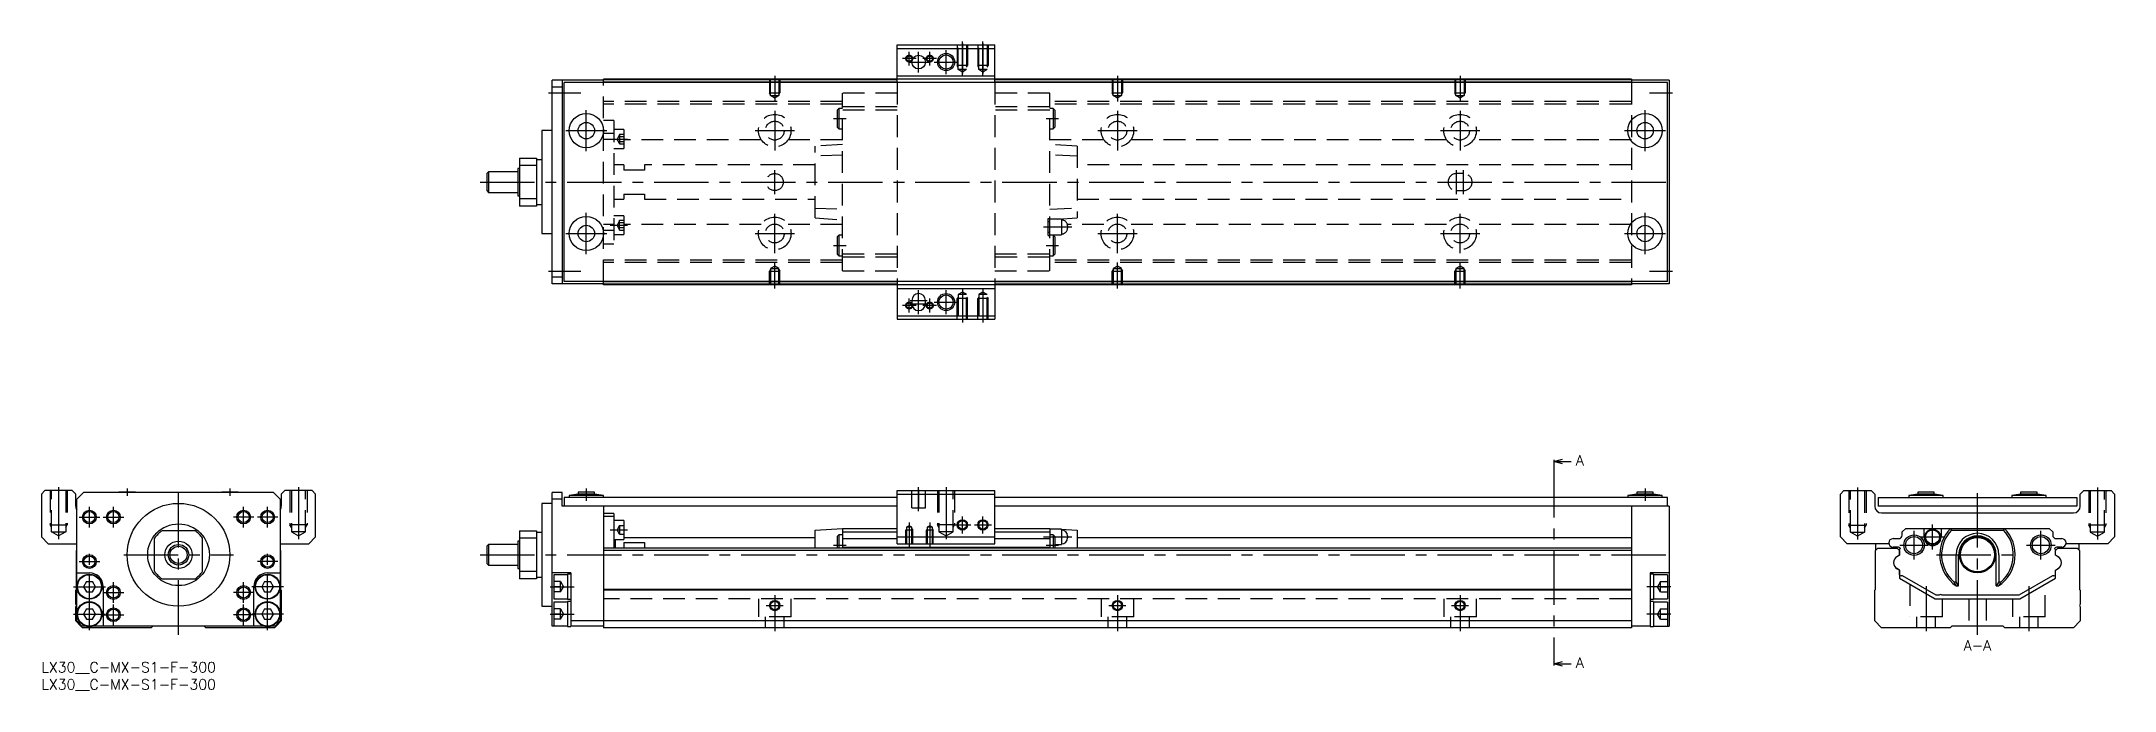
# Model space of a CAD drawing. Extents: x 0 to 605, y -8 to 181.
import ezdxf

# ---------------------------------------------------------------- set-up
doc = ezdxf.new("R2010")
doc.units = 0
doc.header["$LTSCALE"] = 0.5
doc.linetypes.add('CENTER', pattern=[50.8, 31.75, -6.35, 6.35, -6.35])
doc.linetypes.add('DASHED', pattern=[19.05, 12.7, -6.35])
for name, color, linetype in [('MSM_CENTER', 1, 'CENTER'), ('MSM_CONTINUOUS', 7, 'CONTINUOUS'), ('MSM_DASHED', 4, 'DASHED'), ('MSM_NARROW', 5, 'CONTINUOUS'), ('MSM_PART_NUMBER', 7, 'CONTINUOUS')]:
    doc.layers.add(name, color=color, linetype=linetype)
doc.styles.get("Standard").update_dxf_attribs({"font": 'txt.shx', "height": 3, "bigfont": 'bigfont.shx'})

# ---------------------------------------------------------------- blocks, each defined once
blk = doc.blocks.new('*U3')
at = {"layer": 'MSM_PART_NUMBER'}
blk.add_text('LX30__C-MX-S1-F-300', height=3, dxfattribs=at).set_placement((0, -3))
blk = doc.blocks.new('*U4')
at = {"layer": 'MSM_PART_NUMBER'}
blk.add_text('LX30__C-MX-S1-F-300', height=3, dxfattribs=at).set_placement((0, -8))

msp = doc.modelspace()

# ---------------------------------------------------------------- linework, layer by layer
at = {"layer": 'MSM_CENTER'}
for p, q in [((255.25, 176), (251.25, 176)), ((253.25, 174), (253.25, 178)), ((256, 172), (256, 178)), ((256, 172.9), (256, 177.1)), ((261.25, 176), (257.25, 176)), ((259.25, 174), (259.25, 178)), ((264, 171.5), (264, 178.5)), ((264, 172.37), (264, 177.62)), ((268.75, 171.09), (268.75, 181)), ((268.75, 180.4), (268.75, 171.69)), ((274.75, 171.09), (274.75, 181)), ((274.75, 180.4), (274.75, 171.69)), ((214, 171), (214, 163.49)), ((253, 175), (259, 175)), ((253.9, 175), (258.1, 175)), ((260.5, 175), (267.5, 175)), ((261.38, 175), (266.63, 175)), ((314, 171), (314, 163.49)), ((414, 171), (414, 163.49)), ((148, 166), (157.4, 166)), ((469.25, 166), (476, 166)), ((159, 149), (159, 161)), ((214, 160.75), (214, 149.25)), ((231.18, 158.5), (234.83, 158.5)), ((293.18, 158.5), (296.83, 158.5)), ((314, 160.75), (314, 149.25)), ((414, 160.75), (414, 149.25)), ((468, 149), (468, 161)), ((153, 155), (165, 155)), ((166, 152.55), (171, 152.55)), ((208.25, 155), (219.75, 155)), ((308.25, 155), (319.75, 155)), ((408.25, 155), (419.75, 155)), ((462, 155), (474, 155)), ((128, 140), (477, 140)), ((214, 136.5), (214, 143.5)), ((413, 136.5), (413, 143.5)), ((415, 136.5), (415, 143.5)), ((159, 119), (159, 131)), ((166, 127.44), (171, 127.44)), ((214, 119.25), (214, 130.75)), ((314, 119.25), (314, 130.75)), ((414, 119.25), (414, 130.75)), ((468, 119), (468, 131)), ((153, 125), (165, 125)), ((208.25, 125), (219.75, 125)), ((231.18, 121.5), (234.83, 121.5)), ((292.47, 126.9), (300.74, 126.9)), ((293.18, 121.5), (296.83, 121.5)), ((308.25, 125), (319.75, 125)), ((408.25, 125), (419.75, 125)), ((462, 125), (474, 125)), ((214, 109), (214, 116.51)), ((314, 109), (314, 116.51)), ((414, 109), (414, 116.51)), ((148, 114), (157.4, 114)), ((268.75, 108.91), (268.75, 99)), ((274.75, 108.91), (274.75, 99)), ((469.25, 114), (476, 114)), ((255.25, 104), (251.25, 104)), ((253.25, 102), (253.25, 106)), ((253.5, 105.5), (258.5, 105.5)), ((253.5, 104.5), (258.5, 104.5)), ((253.9, 105.5), (258.1, 105.5)), ((253.9, 104.5), (258.1, 104.5)), ((256, 101.5), (256, 108.5)), ((256, 102.4), (256, 107.6)), ((261.25, 104), (257.25, 104)), ((259.25, 102), (259.25, 106)), ((260.5, 105), (267.5, 105)), ((261.38, 105), (266.63, 105)), ((264, 101.5), (264, 108.5)), ((264, 102.37), (264, 107.62)), ((268.75, 108.31), (268.75, 99.6)), ((274.75, 108.31), (274.75, 99.6)), ((441.37, 58), (441.37, 0)), ((5, 51), (5, 35.81)), ((25, 50.6), (25, 48.5)), ((40, 8), (40, 51.5)), ((55, 50.6), (55, 48.5)), ((75, 51), (75, 35.81)), ((159, 50.6), (159, 47)), ((256, 44), (256, 51)), ((256, 50.25), (256, 44.75)), ((264, 51), (264, 35.81)), ((264, 50.66), (264, 36.15)), ((468, 50.6), (468, 47)), ((530, 50.93), (530, 35.74)), ((565, 8), (565, 51.5)), ((600, 50.93), (600, 35.74)), ((14, 39.3), (14, 45.3)), ((21, 39.3), (21, 45.3)), ((59, 39.3), (59, 45.3)), ((66, 39.3), (66, 45.3)), ((268.75, 37.5), (268.75, 42.5)), ((274.75, 37.5), (274.75, 42.5)), ((11, 42.3), (17, 42.3)), ((18, 42.3), (24, 42.3)), ((62, 42.3), (56, 42.3)), ((69, 42.3), (63, 42.3)), ((166, 38.55), (171, 38.55)), ((253.25, 40.76), (253.25, 33.5)), ((259.25, 40.76), (259.25, 33.5)), ((266.25, 40), (271.25, 40)), ((272.25, 40), (277.25, 40)), ((292.47, 36.5), (300.74, 36.5)), ((546.5, 29.95), (546.5, 38.25)), ((548.28, 36.5), (555.52, 36.5)), ((551.9, 32.88), (551.9, 40.12)), ((583.5, 29.95), (583.5, 38.25)), ((14, 9.35), (14, 32.3)), ((24, 31.3), (56, 31.3)), ((66, 9.35), (66, 32.3)), ((128, 31.3), (477, 31.3)), ((231.18, 34.1), (234.83, 34.1)), ((293.18, 34.1), (296.83, 34.1)), ((542.35, 34.1), (550.65, 34.1)), ((553, 31.3), (577, 31.3)), ((579.35, 34.1), (587.65, 34.1)), ((11, 29.3), (17, 29.3)), ((69, 29.3), (63, 29.3)), ((9.35, 22), (18.65, 22)), ((18, 20.3), (24, 20.3)), ((21, 17.3), (21, 23.3)), ((62, 20.3), (56, 20.3)), ((59, 17.3), (59, 23.3)), ((70.65, 22), (61.35, 22)), ((148.5, 22), (155.5, 22)), ((214, 19.5), (214, 9)), ((314, 19.5), (314, 9)), ((414, 19.5), (414, 9)), ((475.5, 22), (468.5, 22)), ((550, 22.18), (550, 9)), ((580, 22.18), (580, 9)), ((9.35, 14), (18.65, 14)), ((18, 13.8), (24, 13.8)), ((21, 10.8), (21, 16.8)), ((62, 13.8), (56, 13.8)), ((59, 10.8), (59, 16.8)), ((70.65, 14), (61.35, 14)), ((148.5, 14), (155.5, 14)), ((211.5, 16.5), (216.5, 16.5)), ((311.5, 16.5), (316.5, 16.5)), ((411.5, 16.5), (416.5, 16.5)), ((475.5, 14), (468.5, 14))]:
    msp.add_line(p, q, dxfattribs=at)
at = {"layer": 'MSM_CONTINUOUS'}
for p, q in [((249.75, 169), (249.75, 180)), ((249.75, 180), (278.25, 180)), ((249.75, 179), (278.25, 179)), ((278.25, 169), (278.25, 180)), ((164, 169.7), (149, 169.7)), ((149, 110.3), (149, 169.7)), ((152, 169.7), (152, 110.3)), ((464, 170), (164, 170)), ((164, 169), (164, 170)), ((249.75, 169.8), (164, 169.8)), ((249.75, 171), (278.25, 171)), ((464, 169.8), (278.25, 169.8)), ((464, 170), (464, 169)), ((475, 169.7), (464, 169.7)), ((475, 169.7), (475, 110.3)), ((152, 167.7), (149, 167.7)), ((152.5, 111), (152.5, 169)), ((474.5, 169), (152.5, 169)), ((249.75, 169.1), (164, 169.1)), ((464, 169.1), (278.25, 169.1)), ((474.5, 111), (474.5, 169)), ((146, 155), (146, 125)), ((149, 155), (146, 155)), ((139.5, 147), (144.5, 147)), ((139.5, 147), (139.5, 133)), ((144.5, 147), (144.5, 133)), ((146, 146.5), (144.5, 146.5)), ((130.5, 143), (130, 142.5)), ((130, 142.5), (130, 137.5)), ((130.5, 143), (130.5, 137)), ((139, 143), (130.5, 143)), ((139, 144), (139, 136)), ((139.5, 144), (139, 144)), ((144.5, 144.82), (139.5, 144.82)), ((130, 137.5), (130.5, 137)), ((130.5, 137), (139, 137)), ((139, 136), (139.5, 136)), ((139.5, 135.18), (144.5, 135.18)), ((144.5, 133.5), (146, 133.5)), ((144.5, 133), (139.5, 133)), ((146, 125), (149, 125)), ((152, 112.3), (149, 112.3)), ((164, 110.3), (149, 110.3)), ((474.5, 111), (152.5, 111)), ((164, 110), (164, 111)), ((249.75, 110.9), (164, 110.9)), ((249.75, 110.2), (164, 110.2)), ((464, 110), (164, 110)), ((249.75, 111), (249.75, 100)), ((249.75, 109), (278.25, 109)), ((278.25, 111), (278.25, 100)), ((464, 110.9), (278.25, 110.9)), ((464, 110.2), (278.25, 110.2)), ((464, 111), (464, 110)), ((475, 110.3), (464, 110.3)), ((254, 105.5), (254, 104.5)), ((258, 104.5), (258, 105.5)), ((249.75, 101), (278.25, 101)), ((249.75, 100), (278.25, 100)), ((441.37, 58.5), (443.87, 59.17)), ((441.37, 59), (441.37, 58)), ((443.87, 57.83), (441.37, 58.5)), ((441.37, 58.5), (446.38, 58.5)), ((1, 50), (0, 49)), ((0, 49), (0, 36.5)), ((9, 50), (1, 50)), ((10, 49), (9, 50)), ((10, 45.5), (10, 49)), ((12.3, 49.5), (10.3, 47.5)), ((67.7, 49.5), (12.3, 49.5)), ((22.6, 49.6), (22.6, 49.5)), ((27.4, 49.6), (22.6, 49.6)), ((27.4, 49.5), (27.4, 49.6)), ((52.6, 49.6), (52.6, 49.5)), ((57.4, 49.6), (52.6, 49.6)), ((57.4, 49.5), (57.4, 49.6)), ((69.7, 47.5), (67.7, 49.5)), ((71, 50), (70, 49)), ((70, 49), (70, 45.5)), ((79, 50), (71, 50)), ((80, 49), (79, 50)), ((80, 36.5), (80, 49)), ((149, 10.5), (149, 49.5)), ((152, 49.5), (149, 49.5)), ((152, 45.5), (152, 49.5)), ((156.6, 49), (154, 48.6)), ((154, 48.6), (154, 48)), ((164, 48.6), (154, 48.6)), ((156.6, 49.6), (156.6, 49)), ((161.4, 49.6), (156.6, 49.6)), ((161.4, 49), (156.6, 49)), ((161.4, 49), (161.4, 49.6)), ((164, 48.6), (161.4, 49)), ((164, 48), (164, 48.6)), ((249.75, 50), (278.25, 50)), ((249.75, 34.5), (249.75, 50)), ((249.75, 49), (278.25, 49)), ((278.25, 34.5), (278.25, 50)), ((465.6, 49), (463, 48.6)), ((463, 48.6), (463, 48)), ((473, 48.6), (463, 48.6)), ((465.6, 49.6), (465.6, 49)), ((470.4, 49.6), (465.6, 49.6)), ((470.4, 49), (465.6, 49)), ((470.4, 49), (470.4, 49.6)), ((473, 48.6), (470.4, 49)), ((473, 48), (473, 48.6)), ((525, 49), (526, 50)), ((525, 36.5), (525, 49)), ((526, 50), (534, 50)), ((534, 50), (535, 49)), ((535, 49), (535, 45.5)), ((547.6, 49), (545, 48.6)), ((545, 48.6), (545, 48)), ((555, 48.6), (545, 48.6)), ((552.4, 49.6), (547.6, 49.6)), ((547.6, 49.6), (547.6, 49)), ((552.4, 49), (547.6, 49)), ((552.4, 49), (552.4, 49.6)), ((555, 48.6), (552.4, 49)), ((555, 48), (555, 48.6)), ((577.6, 49), (575, 48.6)), ((585, 48.6), (575, 48.6)), ((575, 48.6), (575, 48)), ((582.4, 49.6), (577.6, 49.6)), ((577.6, 49.6), (577.6, 49)), ((582.4, 49), (577.6, 49)), ((582.4, 49), (582.4, 49.6)), ((585, 48.6), (582.4, 49)), ((585, 48), (585, 48.6)), ((595, 49), (596, 50)), ((595, 45.5), (595, 49)), ((596, 50), (604, 50)), ((604, 50), (605, 49)), ((605, 49), (605, 36.5)), ((10.3, 12), (10.3, 47.5)), ((69.7, 47.5), (69.7, 12)), ((149, 46.3), (146, 46.3)), ((146, 46.3), (146, 16.3)), ((152, 47.5), (149, 47.5)), ((249.75, 45.5), (152, 45.5)), ((152.5, 48), (152.5, 45.5)), ((249.75, 48), (152.5, 48)), ((164, 45.5), (164, 10)), ((167, 43.3), (164, 43.3)), ((167, 42.45), (164, 42.45)), ((167, 43.3), (167, 33.2)), ((474.5, 48), (278.25, 48)), ((475, 45.5), (278.25, 45.5)), ((464, 45.5), (464, 10)), ((474.5, 45.5), (474.5, 48)), ((475, 45.5), (475, 10.5)), ((536, 48), (594, 48)), ((536, 48), (536, 45.5)), ((594, 45.5), (536, 45.5)), ((537, 43.5), (593, 43.5)), ((594, 48), (594, 45.5)), ((0, 36.5), (2, 34.5)), ((44.82, 38.3), (35.18, 38.3)), ((78, 34.5), (80, 36.5)), ((139.5, 38.3), (144.5, 38.3)), ((139.5, 38.3), (139.5, 24.3)), ((144.5, 38.3), (144.5, 24.3)), ((146, 37.8), (144.5, 37.8)), ((170, 41.3), (167, 41.3)), ((170, 41.3), (170, 35.8)), ((170, 36.3), (225.75, 36.3)), ((225.75, 38.5), (233.75, 39)), ((225.75, 33.2), (225.75, 38.5)), ((232.75, 37.1), (232.25, 36.6)), ((232.25, 36.6), (232.25, 33.2)), ((233.75, 37.1), (232.75, 37.1)), ((232.75, 37.1), (232.75, 33.2)), ((233.75, 39), (249.75, 39)), ((233.75, 39), (233.75, 33.2)), ((233.75, 38), (249.75, 38)), ((249.75, 36.5), (278.25, 36.5)), ((278.25, 39), (294.25, 39)), ((278.25, 38), (294.25, 38)), ((294.25, 39), (302.25, 38.5)), ((294.25, 39), (294.25, 33.2)), ((297.7, 38.75), (294.25, 38.75)), ((295.25, 37.1), (294.25, 37.1)), ((295.75, 36.6), (295.25, 37.1)), ((295.25, 37.1), (295.25, 33.2)), ((295.75, 36.6), (295.75, 33.2)), ((297.7, 38.75), (297.7, 34.25)), ((299.45, 36.8), (299.45, 36.2)), ((302.25, 38.5), (302.25, 33.2)), ((302.25, 36.3), (464, 36.3)), ((527, 34.5), (525, 36.5)), ((543.05, 38), (544.05, 39)), ((543.05, 37), (543.05, 38)), ((544.05, 39), (585.95, 39)), ((549.4, 36.5), (549.4, 39)), ((554.4, 39), (554.4, 36.5)), ((557.14, 39), (557.4, 38.5)), ((557.4, 38.5), (572.6, 38.5)), ((572.6, 38.5), (572.86, 39)), ((585.95, 39), (586.95, 38)), ((586.95, 38), (586.95, 37)), ((605, 36.5), (603, 34.5)), ((2, 34.5), (10.3, 34.5)), ((10.2, 32.5), (10.3, 32.6)), ((10.2, 21.2), (10.2, 32.5)), ((33, 26.48), (33, 36.12)), ((47, 26.48), (47, 36.12)), ((69.7, 34.5), (78, 34.5)), ((69.7, 32.6), (69.8, 32.5)), ((69.8, 32.5), (69.8, 21.2)), ((130.5, 34.3), (130, 33.8)), ((130, 33.8), (130, 28.8)), ((139, 34.3), (130.5, 34.3)), ((130.5, 34.3), (130.5, 28.3)), ((139.5, 35.3), (139, 35.3)), ((139, 35.3), (139, 27.3)), ((144.5, 36.12), (139.5, 36.12)), ((464, 33.2), (164, 33.2)), ((464, 32.5), (164, 32.5)), ((167, 35.8), (170, 35.8)), ((167.5, 33.2), (167.5, 35.8)), ((170, 34.87), (176, 34.87)), ((170, 34.87), (170, 33.2)), ((176, 34.87), (176, 33.2)), ((233.75, 36), (249.75, 36)), ((233.75, 33.5), (294.25, 33.5)), ((249.75, 34.5), (278.25, 34.5)), ((278.25, 36), (294.25, 36)), ((295.75, 34.25), (297.7, 34.25)), ((539.13, 34.5), (527, 34.5)), ((535.2, 32.5), (535.9, 33.2)), ((535.2, 21.2), (535.2, 32.5)), ((535.3, 32.6), (535.3, 34.5)), ((535.9, 33.2), (541.55, 33.2)), ((540.35, 36), (542.05, 36)), ((541.75, 33.5), (540.35, 33.5)), ((542.25, 31.15), (541.5, 30.72)), ((541.55, 33.2), (542.25, 32.5)), ((541.55, 33.2), (542.25, 32.5)), ((541.6, 30.78), (542.25, 31.15)), ((542.2, 32.55), (542.2, 32.7)), ((542.25, 32.5), (542.2, 32.55)), ((542.25, 31.15), (542.25, 32.5)), ((542.25, 32.5), (542.25, 31.15)), ((558.74, 23.45), (558.74, 31.3)), ((559.5, 22.2), (559.5, 31.3)), ((570.5, 22.2), (570.5, 31.3)), ((571.26, 31.3), (571.26, 23.45)), ((587.75, 32.5), (588.45, 33.2)), ((587.75, 32.5), (588.45, 33.2)), ((587.75, 31.15), (587.75, 32.5)), ((588.4, 30.78), (587.75, 31.15)), ((587.8, 32.7), (587.8, 32.55)), ((587.95, 36), (589.65, 36)), ((589.65, 33.5), (588.25, 33.5)), ((588.4, 30.78), (588.49, 30.73)), ((588.45, 33.2), (594.1, 33.2)), ((603, 34.5), (590.87, 34.5)), ((594.1, 33.2), (594.8, 32.5)), ((594.7, 32.6), (594.7, 34.5)), ((594.8, 32.5), (594.8, 21.2)), ((10.3, 26), (14, 26)), ((35.18, 24.3), (44.82, 24.3)), ((66, 26), (69.7, 26)), ((130, 28.8), (130.5, 28.3)), ((130.5, 28.3), (139, 28.3)), ((139, 27.3), (139.5, 27.3)), ((139.5, 26.48), (144.5, 26.48)), ((144.5, 24.3), (139.5, 24.3)), ((144.5, 24.8), (146, 24.8)), ((154.5, 26), (149, 26)), ((153.5, 25.5), (149.5, 25.5)), ((149.5, 25.5), (149.5, 18.5)), ((154.5, 25.65), (153.5, 25.65)), ((153.5, 25.65), (153.5, 18.35)), ((154.5, 26), (154.5, 10.35)), ((475, 26), (469.5, 26)), ((469.5, 26), (469.5, 10.35)), ((470.5, 25.65), (469.5, 25.65)), ((470.5, 25.65), (470.5, 18.35)), ((474.5, 25.5), (470.5, 25.5)), ((474.5, 25.5), (474.5, 18.5)), ((542.25, 26.85), (541.5, 27.28)), ((541.6, 27.22), (542.25, 26.85)), ((542.25, 25.45), (542.25, 26.85)), ((542.25, 26.85), (542.25, 24.5)), ((542.25, 24.5), (552.64, 18.5)), ((543.1, 25.16), (542.7, 25.16)), ((552.91, 19.5), (543.1, 25.16)), ((586.9, 25.16), (577.09, 19.5)), ((577.36, 18.5), (587.75, 24.5)), ((587.3, 25.16), (586.9, 25.16)), ((587.75, 26.85), (588.5, 27.28)), ((587.75, 24.5), (587.75, 26.85)), ((10, 21), (10.2, 21.2)), ((10, 16.9), (10, 21)), ((13.13, 23.5), (12.27, 22)), ((12.27, 22), (13.13, 20.5)), ((13.13, 23.5), (14.87, 23.5)), ((13.13, 20.5), (14.87, 20.5)), ((15.73, 22), (14.87, 23.5)), ((14.87, 20.5), (15.73, 22)), ((18, 22), (18, 10.5)), ((62, 10.5), (62, 22)), ((65.13, 23.5), (64.27, 22)), ((64.27, 22), (65.13, 20.5)), ((65.13, 23.5), (66.87, 23.5)), ((65.13, 20.5), (66.87, 20.5)), ((67.73, 22), (66.87, 23.5)), ((66.87, 20.5), (67.73, 22)), ((69.8, 21.2), (70, 21)), ((70, 21), (70, 12)), ((149.5, 18.5), (153.5, 18.5)), ((153.5, 18.35), (154.5, 18.35)), ((464, 21.2), (164, 21.2)), ((464, 21), (164, 21)), ((469.5, 18.35), (470.5, 18.35)), ((470.5, 18.5), (474.5, 18.5)), ((535, 21), (535.2, 21.2)), ((535, 12), (535, 21)), ((552.64, 18.5), (577.36, 18.5)), ((553.85, 19.5), (552.91, 19.5)), ((577.09, 19.5), (554.65, 19.5)), ((558.07, 23.45), (558.74, 23.45)), ((559.5, 22.2), (558.74, 23.45)), ((558.82, 22.2), (559.5, 22.2)), ((571.26, 23.45), (570.5, 22.2)), ((570.5, 22.2), (571.18, 22.2)), ((571.26, 23.45), (571.93, 23.45)), ((594.8, 21.2), (595, 21)), ((595, 21), (595, 16.9)), ((10, 12), (10, 16.1)), ((13.13, 15.5), (12.27, 14)), ((12.27, 14), (13.13, 12.5)), ((13.13, 15.5), (14.87, 15.5)), ((13.13, 12.5), (14.87, 12.5)), ((15.73, 14), (14.87, 15.5)), ((14.87, 12.5), (15.73, 14)), ((65.13, 15.5), (64.27, 14)), ((64.27, 14), (65.13, 12.5)), ((65.13, 15.5), (66.87, 15.5)), ((65.13, 12.5), (66.87, 12.5)), ((67.73, 14), (66.87, 15.5)), ((66.87, 12.5), (67.73, 14)), ((146, 16.3), (149, 16.3)), ((153.5, 17.5), (149.5, 17.5)), ((149.5, 17.5), (149.5, 10.5)), ((154.5, 17.65), (153.5, 17.65)), ((153.5, 17.65), (153.5, 10.35)), ((470.5, 17.65), (469.5, 17.65)), ((470.5, 17.65), (470.5, 10.35)), ((474.5, 17.5), (470.5, 17.5)), ((474.5, 17.5), (474.5, 10.5)), ((595, 16.1), (595, 12)), ((12, 10), (10, 12)), ((11.8, 10.5), (10.3, 12)), ((12.96, 10.5), (11.8, 10.5)), ((32, 10), (12, 10)), ((64.96, 10.5), (15.04, 10.5)), ((32.5, 10.5), (32, 10)), ((48, 10), (47.5, 10.5)), ((68, 10), (48, 10)), ((68.2, 10.5), (67.04, 10.5)), ((70, 12), (68, 10)), ((69.7, 12), (68.2, 10.5)), ((153.5, 10.5), (149, 10.5)), ((153.5, 10.35), (154.5, 10.35)), ((464, 12), (154.5, 12)), ((164, 10.5), (154.5, 10.5)), ((464, 10), (164, 10)), ((469.5, 10.5), (464, 10.5)), ((469.5, 10.35), (470.5, 10.35)), ((470.5, 10.5), (475, 10.5)), ((537, 10), (535, 12)), ((557, 10), (537, 10)), ((557.5, 10.5), (557, 10)), ((572.5, 10.5), (557.5, 10.5)), ((573, 10), (572.5, 10.5)), ((593, 10), (573, 10)), ((595, 12), (593, 10)), ((441.37, -0.5), (443.87, 0.17)), ((441.37, 0), (441.37, -1)), ((443.87, -1.17), (441.37, -0.5)), ((441.37, -0.5), (446.38, -0.5))]:
    msp.add_line(p, q, dxfattribs=at)
for centre, radius in [((256, 175), 2), ((264, 175), 2.07), ((159, 155), 5), ((159, 155), 2.4), ((468, 155), 5), ((468, 155), 2.4), ((159, 125), 5), ((159, 125), 2.4), ((468, 125), 5), ((468, 125), 2.4), ((264, 105), 2.07), ((14, 42.3), 1.62), ((21, 42.3), 1.62), ((40, 31.3), 15), ((59, 42.3), 1.62), ((66, 42.3), 1.62), ((40, 31.3), 9), ((268.75, 40), 1.23), ((274.75, 40), 1.23), ((546.5, 34.1), 3), ((546.5, 34.1), 2.5), ((551.9, 36.5), 2.25), ((551.9, 36.5), 2.05), ((565, 31.3), 5.3), ((565, 31.3), 5), ((583.5, 34.1), 3), ((583.5, 34.1), 2.5), ((14, 29.3), 1.62), ((40, 31.3), 4), ((40, 31.3), 3), ((40, 31.3), 2.5), ((66, 29.3), 1.62), ((14, 22), 3.65), ((14, 22), 3.5), ((66, 22), 3.65), ((66, 22), 3.5), ((21, 20.3), 1.62), ((59, 20.3), 1.62), ((14, 14), 3.65), ((14, 14), 3.5), ((21, 13.8), 1.62), ((59, 13.8), 1.62), ((66, 14), 3.65), ((66, 14), 3.5), ((214, 16.5), 1.23), ((314, 16.5), 1.23), ((414, 16.5), 1.23)]:
    msp.add_circle(centre, radius, dxfattribs=at)
for centre, radius, start, end in [((256, 105.5), 2, 0, 180), ((256, 104.5), 2, 180, 0), ((12, 45.5), 2, 180, 211.78833), ((68, 45.5), 2, 328.21167, 0), ((537, 45.5), 2, 180, 270), ((593, 45.5), 2, 270, 0), ((40, 31.3), 8.5, 124.56032, 145.43968), ((40, 31.3), 8.5, 34.56032, 55.43968), ((297.7, 36.8), 1.75, 0, 90), ((542.05, 37), 1, 270, 0), ((551.9, 36.5), 2.5, 180, 0), ((565, 31.3), 11, 135.573, 235.81959), ((565, 31.3), 10.47, 136.57129, 228.55525), ((565, 31.3), 6.26, 0, 180), ((565, 31.3), 5.5, 0, 180), ((565, 31.3), 11, 304.18041, 44.427), ((565, 31.3), 10.47, 311.44475, 43.42871), ((587.95, 37), 1, 180, 270), ((297.7, 36.2), 1.75, 270, 0), ((540.35, 34.75), 1.25, 90, 270), ((542.65, 28.85), 2.2, 121.45533, 176.01903), ((542.65, 28.85), 2.2, 121.38869, 134.53306), ((541.75, 32.5), 1, 41.23398, 90), ((542.7, 32.7), 0.5, 113.32535, 180), ((588.25, 32.5), 1, 90, 138.76602), ((587.3, 32.7), 0.5, 0, 66.67465), ((587.35, 28.85), 2.2, 3.98097, 61.45517), ((589.65, 34.75), 1.25, 270, 90), ((14, 22), 4, 0, 90), ((40, 31.3), 8.5, 214.56032, 235.43968), ((40, 31.3), 8.5, 304.56032, 325.43968), ((66, 22), 4, 90, 180), ((542.65, 29.15), 2.2, 183.98097, 238.54467), ((542.65, 29.15), 2.2, 183.98097, 241.45517), ((542.7, 25.66), 0.5, 205.84193, 270), ((587.3, 25.66), 0.5, 270, 334.15807), ((587.35, 29.15), 2.2, 301.45533, 356.01903), ((554.25, 19.2), 0.5, 36.8699, 143.1301), ((566, 27.35), 8.83, 206.14749, 215.62533), ((564, 27.35), 8.84, 324.37545, 333.85173), ((9.7, 16.5), 0.5, 306.8699, 53.1301), ((595.3, 16.5), 0.5, 126.8699, 233.1301), ((12.3, 12.5), 2, 216.8699, 233.1301), ((67.7, 12.5), 2, 306.8699, 323.1301)]:
    msp.add_arc(centre, radius, start, end, dxfattribs=at)
at = {"layer": 'MSM_DASHED'}
for p, q in [((267.25, 180), (267.25, 174)), ((267.52, 172.8), (267.52, 180)), ((269.98, 180), (269.98, 172.8)), ((270.25, 180), (270.25, 174)), ((273.25, 180), (273.25, 174)), ((273.52, 172.8), (273.52, 180)), ((275.98, 180), (275.98, 172.8)), ((276.25, 180), (276.25, 174)), ((212.5, 170), (212.5, 166)), ((212.77, 165.2), (212.77, 170)), ((215.23, 170), (215.23, 165.2)), ((215.5, 170), (215.5, 166)), ((270.25, 174), (267.25, 174)), ((267.52, 173.53), (267.25, 174)), ((269.98, 172.8), (267.52, 172.8)), ((268.75, 172.09), (267.52, 172.8)), ((269.98, 172.8), (268.75, 172.09)), ((269.98, 173.53), (270.25, 174)), ((276.25, 174), (273.25, 174)), ((273.52, 173.53), (273.25, 174)), ((275.98, 172.8), (273.52, 172.8)), ((274.75, 172.09), (273.52, 172.8)), ((275.98, 172.8), (274.75, 172.09)), ((275.98, 173.53), (276.25, 174)), ((312.5, 170), (312.5, 166)), ((312.77, 165.2), (312.77, 170)), ((315.23, 170), (315.23, 165.2)), ((315.5, 170), (315.5, 166)), ((412.5, 170), (412.5, 166)), ((412.77, 165.2), (412.77, 170)), ((415.23, 170), (415.23, 165.2)), ((415.5, 170), (415.5, 166)), ((164, 111), (164, 169)), ((233.75, 163.45), (164, 163.45)), ((212.77, 165.53), (212.5, 166)), ((212.5, 166), (215.5, 166)), ((212.77, 165.2), (215.23, 165.2)), ((214, 164.49), (212.77, 165.2)), ((215.23, 165.2), (214, 164.49)), ((215.23, 165.53), (215.5, 166)), ((249.75, 165.9), (233.75, 165.9)), ((233.75, 114.1), (233.75, 165.9)), ((249.75, 169), (249.75, 111)), ((278.25, 169), (278.25, 111)), ((294.25, 165.9), (278.25, 165.9)), ((294.25, 114.1), (294.25, 165.9)), ((464, 163.45), (294.25, 163.45)), ((312.77, 165.53), (312.5, 166)), ((312.5, 166), (315.5, 166)), ((312.77, 165.2), (315.23, 165.2)), ((314, 164.49), (312.77, 165.2)), ((315.23, 165.2), (314, 164.49)), ((315.23, 165.53), (315.5, 166)), ((412.77, 165.53), (412.5, 166)), ((412.5, 166), (415.5, 166)), ((412.77, 165.2), (415.23, 165.2)), ((414, 164.49), (412.77, 165.2)), ((415.23, 165.2), (414, 164.49)), ((415.23, 165.53), (415.5, 166)), ((464, 169), (464, 111)), ((233.75, 162.75), (164, 162.75)), ((167, 158), (164, 158)), ((167, 158), (167, 122)), ((232.75, 161.5), (232.25, 161)), ((232.25, 161), (232.25, 156)), ((233.75, 161.5), (232.75, 161.5)), ((232.75, 161.5), (232.75, 155.5)), ((249.75, 161.95), (233.75, 161.95)), ((249.75, 160.95), (233.75, 160.95)), ((294.25, 161.95), (278.25, 161.95)), ((294.25, 160.95), (278.25, 160.95)), ((464, 162.75), (294.25, 162.75)), ((295.25, 161.5), (294.25, 161.5)), ((295.75, 161), (295.25, 161.5)), ((295.25, 161.5), (295.25, 155.5)), ((295.75, 161), (295.75, 156)), ((167, 154.13), (164, 154.13)), ((167, 152.38), (164, 152.38)), ((170, 155.3), (167, 155.3)), ((168.7, 153.8), (167.98, 152.55)), ((168.7, 151.3), (167.98, 152.55)), ((168.7, 154), (170, 154)), ((168.7, 154), (168.7, 151.11)), ((168.7, 153.28), (170, 153.28)), ((168.7, 151.83), (170, 151.83)), ((170, 155.3), (170, 149.8)), ((210.05, 152.36), (170, 152.36)), ((233.75, 152.36), (217.95, 152.36)), ((232.25, 156), (232.75, 155.5)), ((232.75, 155.5), (233.75, 155.5)), ((294.25, 155.5), (295.25, 155.5)), ((310.05, 152.36), (294.25, 152.36)), ((295.25, 155.5), (295.75, 156)), ((410.05, 152.36), (317.95, 152.36)), ((464, 152.36), (417.95, 152.36)), ((167, 149.8), (170, 149.8)), ((168.7, 151.11), (170, 151.11)), ((233.75, 151), (225.75, 150.47)), ((225.75, 129.53), (225.75, 150.47)), ((233.75, 147.86), (225.75, 147.6)), ((302.25, 150.47), (294.25, 151)), ((302.25, 147.6), (294.25, 147.86)), ((302.25, 150.47), (302.25, 129.53)), ((170, 145), (167, 145)), ((170, 145), (170, 143.5)), ((176, 143.5), (170, 143.5)), ((176, 145), (176, 143.5)), ((225.75, 145), (176, 145)), ((464, 145), (302.25, 145)), ((415, 142.5), (413, 142.5)), ((167, 135), (170, 135)), ((170, 136.5), (176, 136.5)), ((170, 136.5), (170, 135)), ((176, 136.5), (176, 135)), ((176, 135), (225.75, 135)), ((302.25, 135), (464, 135)), ((413, 137.5), (415, 137.5)), ((167, 127.62), (164, 127.62)), ((170, 130.19), (167, 130.19)), ((168.7, 128.69), (167.98, 127.44)), ((168.7, 126.19), (167.98, 127.44)), ((168.7, 128.89), (170, 128.89)), ((168.7, 126), (168.7, 128.89)), ((168.7, 128.17), (170, 128.17)), ((170, 130.19), (170, 124.69)), ((210.05, 127.64), (170, 127.64)), ((233.75, 127.64), (217.95, 127.64)), ((225.75, 132.4), (233.75, 132.14)), ((225.75, 129.53), (233.75, 129)), ((293.75, 129.4), (294.25, 129.4)), ((293.75, 124.4), (293.75, 129.4)), ((294.25, 128.4), (293.75, 128.4)), ((294.25, 132.14), (302.25, 132.4)), ((297.7, 129.15), (294.25, 129.15)), ((296.51, 129.15), (302.25, 129.53)), ((297.7, 129.15), (297.7, 124.65)), ((310.05, 127.64), (299.39, 127.64)), ((299.45, 127.2), (299.45, 126.6)), ((410.05, 127.64), (317.95, 127.64)), ((464, 127.64), (417.95, 127.64)), ((167, 125.87), (164, 125.87)), ((164, 122), (167, 122)), ((167, 124.69), (170, 124.69)), ((168.7, 126.72), (170, 126.72)), ((168.7, 126), (170, 126)), ((232.75, 124.5), (232.25, 124)), ((232.25, 124), (232.25, 119)), ((232.75, 124.5), (232.75, 118.5)), ((233.75, 124.5), (232.75, 124.5)), ((293.75, 125.4), (294.25, 125.4)), ((293.75, 124.4), (294.25, 124.4)), ((294.25, 124.65), (297.7, 124.65)), ((295.25, 124.5), (294.25, 124.5)), ((295.25, 124.5), (295.25, 118.5)), ((295.75, 124), (295.25, 124.5)), ((295.75, 124), (295.75, 119)), ((233.75, 117.25), (164, 117.25)), ((233.75, 116.55), (164, 116.55)), ((214, 115.51), (212.77, 114.8)), ((215.23, 114.8), (214, 115.51)), ((232.25, 119), (232.75, 118.5)), ((232.75, 118.5), (233.75, 118.5)), ((233.75, 119.05), (249.75, 119.05)), ((249.75, 118.05), (233.75, 118.05)), ((278.25, 119.05), (294.25, 119.05)), ((294.25, 118.05), (278.25, 118.05)), ((294.25, 118.5), (295.25, 118.5)), ((464, 117.25), (294.25, 117.25)), ((464, 116.55), (294.25, 116.55)), ((295.25, 118.5), (295.75, 119)), ((314, 115.51), (312.77, 114.8)), ((315.23, 114.8), (314, 115.51)), ((414, 115.51), (412.77, 114.8)), ((415.23, 114.8), (414, 115.51)), ((212.77, 114.47), (212.5, 114)), ((212.5, 110), (212.5, 114)), ((212.5, 114), (215.5, 114)), ((212.77, 114.8), (212.77, 110)), ((212.77, 114.8), (215.23, 114.8)), ((215.23, 110), (215.23, 114.8)), ((215.23, 114.47), (215.5, 114)), ((215.5, 110), (215.5, 114)), ((233.75, 114.1), (249.75, 114.1)), ((278.25, 114.1), (294.25, 114.1)), ((312.77, 114.47), (312.5, 114)), ((312.5, 110), (312.5, 114)), ((312.5, 114), (315.5, 114)), ((312.77, 114.8), (312.77, 110)), ((312.77, 114.8), (315.23, 114.8)), ((315.23, 110), (315.23, 114.8)), ((315.23, 114.47), (315.5, 114)), ((315.5, 110), (315.5, 114)), ((412.77, 114.47), (412.5, 114)), ((412.5, 110), (412.5, 114)), ((412.5, 114), (415.5, 114)), ((412.77, 114.8), (412.77, 110)), ((412.77, 114.8), (415.23, 114.8)), ((415.23, 110), (415.23, 114.8)), ((415.23, 114.47), (415.5, 114)), ((415.5, 110), (415.5, 114)), ((267.52, 106.47), (267.25, 106)), ((270.25, 106), (267.25, 106)), ((267.25, 100), (267.25, 106)), ((268.75, 107.91), (267.52, 107.2)), ((269.98, 107.2), (267.52, 107.2)), ((267.52, 107.2), (267.52, 100)), ((269.98, 107.2), (268.75, 107.91)), ((269.98, 100), (269.98, 107.2)), ((269.98, 106.47), (270.25, 106)), ((270.25, 100), (270.25, 106)), ((273.52, 106.47), (273.25, 106)), ((276.25, 106), (273.25, 106)), ((273.25, 100), (273.25, 106)), ((274.75, 107.91), (273.52, 107.2)), ((275.98, 107.2), (273.52, 107.2)), ((273.52, 107.2), (273.52, 100)), ((275.98, 107.2), (274.75, 107.91)), ((275.98, 100), (275.98, 107.2)), ((275.98, 106.47), (276.25, 106)), ((276.25, 100), (276.25, 106)), ((2.5, 50), (2.5, 40)), ((2.93, 38), (2.93, 50)), ((7.07, 50), (7.07, 38)), ((7.5, 50), (7.5, 40)), ((72.5, 50), (72.5, 40)), ((72.93, 50), (72.93, 38)), ((77.07, 38), (77.07, 50)), ((77.5, 50), (77.5, 40)), ((254, 45), (254, 50)), ((258, 45), (258, 50)), ((261.5, 50), (261.5, 40)), ((261.93, 50), (261.93, 38)), ((266.07, 38), (266.07, 50)), ((266.5, 50), (266.5, 40)), ((527.5, 49.93), (527.5, 39.93)), ((527.93, 37.93), (527.93, 49.93)), ((532.07, 49.93), (532.07, 37.93)), ((532.5, 49.93), (532.5, 39.93)), ((597.5, 49.93), (597.5, 39.93)), ((597.93, 49.93), (597.93, 37.93)), ((602.07, 37.93), (602.07, 49.93)), ((602.5, 49.93), (602.5, 39.93)), ((254, 45), (258, 45)), ((2.5, 40), (7.5, 40)), ((2.93, 39.25), (2.5, 40)), ((5, 36.81), (2.93, 38)), ((2.93, 38), (7.07, 38)), ((7.07, 38), (5, 36.81)), ((7.07, 39.25), (7.5, 40)), ((77.5, 40), (72.5, 40)), ((72.93, 39.25), (72.5, 40)), ((72.93, 38), (75, 36.81)), ((77.07, 38), (72.93, 38)), ((75, 36.81), (77.07, 38)), ((77.07, 39.25), (77.5, 40)), ((168.7, 39.8), (167.98, 38.55)), ((168.7, 37.3), (167.98, 38.55)), ((168.7, 39.8), (170, 39.8)), ((168.7, 39.8), (168.7, 37.3)), ((168.7, 38.55), (170, 38.55)), ((168.7, 37.3), (170, 37.3)), ((252.47, 38.87), (252.25, 38.5)), ((254.25, 38.5), (252.25, 38.5)), ((252.25, 34.5), (252.25, 38.5)), ((253.25, 39.76), (252.47, 39.31)), ((254.03, 39.31), (252.47, 39.31)), ((252.47, 39.31), (252.47, 34.5)), ((254.03, 39.31), (253.25, 39.76)), ((254.03, 34.5), (254.03, 39.31)), ((254.03, 38.87), (254.25, 38.5)), ((254.25, 34.5), (254.25, 38.5)), ((258.47, 38.87), (258.25, 38.5)), ((260.25, 38.5), (258.25, 38.5)), ((258.25, 34.5), (258.25, 38.5)), ((259.25, 39.76), (258.47, 39.31)), ((260.03, 39.31), (258.47, 39.31)), ((258.47, 39.31), (258.47, 34.5)), ((260.03, 39.31), (259.25, 39.76)), ((260.03, 34.5), (260.03, 39.31)), ((260.03, 38.87), (260.25, 38.5)), ((260.25, 34.5), (260.25, 38.5)), ((266.5, 40), (261.5, 40)), ((261.93, 39.25), (261.5, 40)), ((266.07, 38), (261.93, 38)), ((261.93, 38), (264, 36.81)), ((264, 36.81), (266.07, 38)), ((266.07, 39.25), (266.5, 40)), ((527.5, 39.93), (532.5, 39.93)), ((527.93, 39.18), (527.5, 39.93)), ((530, 36.74), (527.93, 37.93)), ((527.93, 37.93), (532.07, 37.93)), ((532.07, 37.93), (530, 36.74)), ((532.07, 39.18), (532.5, 39.93)), ((602.5, 39.93), (597.5, 39.93)), ((597.93, 39.18), (597.5, 39.93)), ((597.93, 37.93), (600, 36.74)), ((602.07, 37.93), (597.93, 37.93)), ((600, 36.74), (602.07, 37.93)), ((602.07, 39.18), (602.5, 39.93)), ((151.5, 23.5), (149.5, 23.5)), ((151.5, 22), (149.5, 22)), ((151.5, 20.5), (149.5, 20.5)), ((151.5, 20.5), (151.5, 23.5)), ((151.5, 23.5), (152.37, 22)), ((151.5, 20.5), (152.37, 22)), ((464, 18.5), (164, 18.5)), ((209.25, 18.5), (209.25, 13.2)), ((218.75, 13.2), (218.75, 18.5)), ((309.25, 18.5), (309.25, 13.2)), ((318.75, 13.2), (318.75, 18.5)), ((409.25, 18.5), (409.25, 13.2)), ((418.75, 13.2), (418.75, 18.5)), ((472.5, 23.5), (471.63, 22)), ((472.5, 20.5), (471.63, 22)), ((472.5, 20.5), (472.5, 23.5)), ((472.5, 23.5), (474.5, 23.5)), ((472.5, 22), (474.5, 22)), ((472.5, 20.5), (474.5, 20.5)), ((545.25, 22.77), (545.25, 13.2)), ((554.75, 13.2), (554.75, 18.5)), ((562.5, 18.5), (562.5, 10.5)), ((567.5, 18.5), (567.5, 10.5)), ((575.25, 18.5), (575.25, 13.2)), ((584.75, 13.2), (584.75, 22.77)), ((151.5, 15.5), (149.5, 15.5)), ((151.5, 14), (149.5, 14)), ((151.5, 12.5), (149.5, 12.5)), ((151.5, 12.5), (151.5, 15.5)), ((151.5, 15.5), (152.37, 14)), ((151.5, 12.5), (152.37, 14)), ((218.75, 13.2), (209.25, 13.2)), ((211.25, 13.2), (211.25, 10)), ((216.75, 10), (216.75, 13.2)), ((318.75, 13.2), (309.25, 13.2)), ((311.25, 13.2), (311.25, 10)), ((316.75, 10), (316.75, 13.2)), ((418.75, 13.2), (409.25, 13.2)), ((411.25, 13.2), (411.25, 10)), ((416.75, 10), (416.75, 13.2)), ((472.5, 15.5), (471.63, 14)), ((472.5, 12.5), (471.63, 14)), ((472.5, 12.5), (472.5, 15.5)), ((472.5, 15.5), (474.5, 15.5)), ((472.5, 14), (474.5, 14)), ((472.5, 12.5), (474.5, 12.5)), ((554.75, 13.2), (545.25, 13.2)), ((547.25, 13.2), (547.25, 10)), ((552.75, 10), (552.75, 13.2)), ((584.75, 13.2), (575.25, 13.2)), ((577.25, 13.2), (577.25, 10)), ((582.75, 10), (582.75, 13.2))]:
    msp.add_line(p, q, dxfattribs=at)
for centre, radius in [((253.25, 176), 1), ((253.25, 176), 0.784), ((259.25, 176), 1), ((259.25, 176), 0.784), ((214, 155), 4.75), ((214, 155), 2.75), ((314, 155), 4.75), ((314, 155), 2.75), ((414, 155), 4.75), ((414, 155), 2.75), ((214, 140), 2.5), ((214, 125), 4.75), ((214, 125), 2.75), ((314, 125), 4.75), ((314, 125), 2.75), ((414, 125), 4.75), ((414, 125), 2.75), ((253.25, 104), 1), ((253.25, 104), 0.784), ((259.25, 104), 1), ((259.25, 104), 0.784)]:
    msp.add_circle(centre, radius, dxfattribs=at)
for centre, radius, start, end in [((413, 140), 2.5, 90, 270), ((415, 140), 2.5, 270, 90), ((297.7, 127.2), 1.75, 0, 90), ((297.7, 126.6), 1.75, 270, 0)]:
    msp.add_arc(centre, radius, start, end, dxfattribs=at)
at = {"layer": 'MSM_NARROW'}
for centre, radius in [((264, 175), 2.5), ((264, 105), 2.5), ((14, 42.3), 2), ((21, 42.3), 2), ((59, 42.3), 2), ((66, 42.3), 2), ((268.75, 40), 1.5), ((274.75, 40), 1.5), ((14, 29.3), 2), ((66, 29.3), 2), ((21, 20.3), 2), ((59, 20.3), 2), ((21, 13.8), 2), ((59, 13.8), 2), ((214, 16.5), 1.5), ((314, 16.5), 1.5), ((414, 16.5), 1.5)]:
    msp.add_circle(centre, radius, dxfattribs=at)

# ---------------------------------------------------------------- block references
at = {"layer": 'MSM_CONTINUOUS'}
for name in ['*U3', '*U4']:
    msp.add_blockref(name, (0, 0), dxfattribs=at)

# ---------------------------------------------------------------- texts
at = {"layer": 'MSM_PART_NUMBER'}
for s, p in [('A', (447.79, 57.37)), ('A-A', (561.01, 3.36)), ('A', (447.79, -1.63))]:
    msp.add_text(s, height=3, dxfattribs=at).set_placement(p)

doc.saveas('drawing.dxf')
